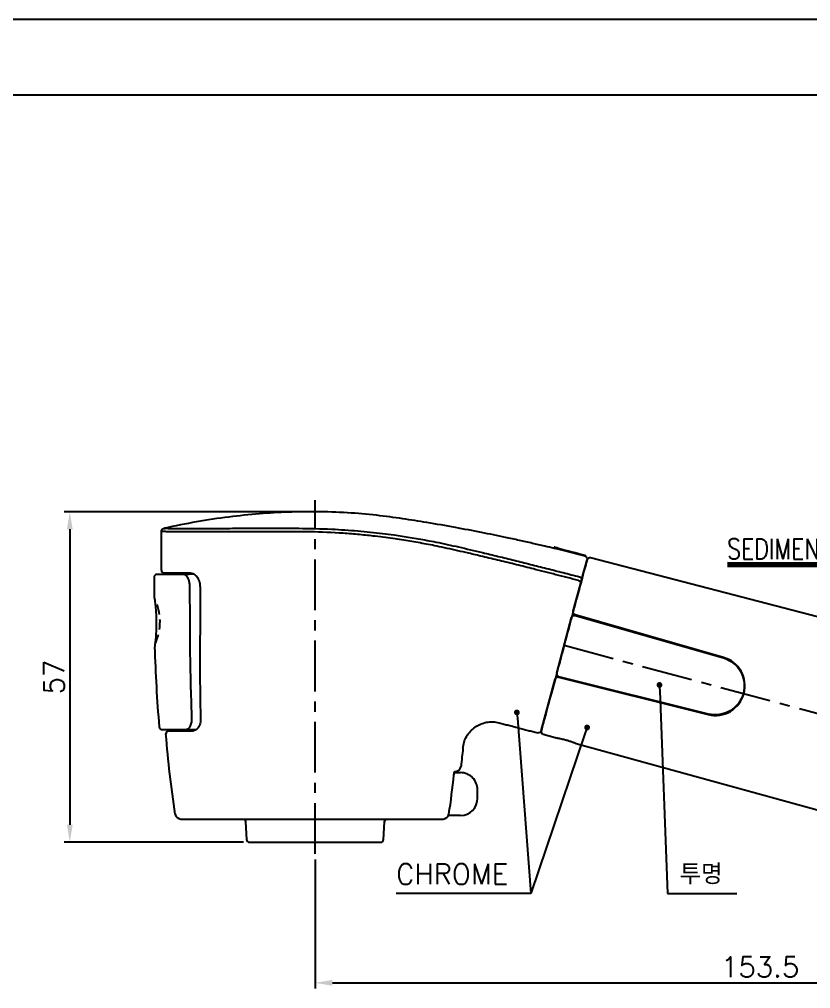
# Model space of a CAD drawing. Extents: x 41752 to 42172, y 12942 to 13239.
# Drawn here: x 41899.3 to 42035.8, y 13072.2 to 13239.3 of the extents above; entities that cross this region are included whole.
import ezdxf
from ezdxf import colors
from ezdxf.entities.mleader import LeaderData, LeaderLine
from ezdxf.math import Vec2, Vec3

# ---------------------------------------------------------------- set-up
doc = ezdxf.new("R2010")
doc.units = 0
doc.header["$LTSCALE"] = 7
doc.header["$MEASUREMENT"] = 0
doc.linetypes.add('CENTER', pattern=[2, 1.25, -0.25, 0.25, -0.25])
doc.linetypes.add('HIDDEN', pattern=[0.375, 0.25, -0.125])
doc.layers.get('0').update_dxf_attribs({"color": 2, "linetype": 'CONTINUOUS'})
for name, color, linetype in [('1', 1, 'CENTER'), ('53', 7, 'CONTINUOUS'), ('D', 2, 'CONTINUOUS'), ('DIM', 2, 'CONTINUOUS'), ('TXT', 4, 'CONTINUOUS')]:
    doc.layers.add(name, color=color, linetype=linetype)
doc.styles.add('GHS', font='romans', dxfattribs={"bigfont": 'ghs'})
doc.dimstyles.new('STANDARD$7', dxfattribs={"dimtxt": 3.5, "dimasz": 3, "dimexe": 1, "dimexo": 1, "dimgap": 1, "dimtad": 1, "dimdec": 4, "dimzin": 0, "dimdsep": 46, "dimtxsty": 'GHS', "dimcen": 1, "dimclrd": 256, "dimclre": 256, "dimclrt": 2, "dimadec": 4, "dimazin": 0, "dimtfac": 1, "dimtdec": 4, "dimtmove": 2, "dimatfit": 2, "dimfxl": 0, "dimtolj": 1, "dimtzin": 0, "dimlwd": -1, "dimlwe": -1, "dimarcsym": 0})

# ---------------------------------------------------------------- blocks, each defined once
blk = doc.blocks.new('BORDER')
blk.add_line((1, 1), (0, 1))
blk = doc.blocks.new('_Dot')
at = {"layer": 'D', "color": 0, "lineweight": -2}
blk.add_line((-0.5, 0), (-1, 0), dxfattribs=at)
at = {"layer": 'D', "color": 0, "const_width": 0.5}
blk.add_lwpolyline([(-0.25, 0, 1), (0.25, 0, 1)], format="xyb", close=True, dxfattribs=at)

msp = doc.modelspace()

# ---------------------------------------------------------------- linework, layer by layer
at = {"layer": '1'}
for p, q in [((41950.29, 13095.46), (41950.29, 13156.42)), ((41993.26, 13131.4), (42105.79, 13101.25))]:
    msp.add_line(p, q, dxfattribs=at)
at = {"layer": '53', "color": 7, "linetype": 'Continuous'}
for p, q in [((41991.53, 13148.31), (41991.53, 13148.11)), ((41996.32, 13142.84), (41997.21, 13146.14)), ((42068.33, 13128.16), (41997.82, 13146.49)), ((41928.83, 13143.86), (41924.29, 13143.86)), ((41994.83, 13137.26), (41996.29, 13142.72)), ((41991.97, 13126.61), (41994.54, 13136.2)), ((41995.16, 13136.55), (42020.72, 13129.22)), ((42020.74, 13129.32), (41995.17, 13136.65)), ((41992.29, 13125.9), (42018.1, 13119.47)), ((42018.13, 13119.56), (41992.34, 13125.99)), ((41989.31, 13116.67), (41991.69, 13125.55)), ((41930.56, 13118.62), (41930.56, 13118.62)), ((41925.07, 13116.66), (41929.26, 13116.66)), ((41989.66, 13116.06), (41991.71, 13115.49)), ((41995.35, 13114.49), (42061.39, 13096.26)), ((41974.33, 13109.46), (41975.4, 13109.46)), ((41978.33, 13105.06), (41978.33, 13106.46)), ((41927.15, 13101.46), (41972.4, 13101.46)), ((41938.32, 13100.98), (41938.48, 13097.93)), ((41962.11, 13097.93), (41962.27, 13100.98)), ((41972.39, 13101.46), (41972.39, 13101.46)), ((41975.4, 13102.06), (41973.32, 13102.06)), ((41938.98, 13097.46), (41961.61, 13097.46))]:
    msp.add_line(p, q, dxfattribs=at)
at = {"layer": '53', "color": 7, "linetype": 'Continuous', "extrusion": (0, 0, -1)}
for centre, start, end in [((-41996.72, 13146.27, 0), 104.8328, 195), ((-41995.03, 13136.07), 15, 106), ((-41995.31, 13137.13), 286, 15), ((-41988.83, 13116.8, 0), 195, 283.7278), ((-41937.82, 13100.96), 90, 177), ((-41962.77, 13100.96), 3, 90)]:
    msp.add_arc(centre, 0.5, start, end, dxfattribs=at)
at = {"layer": '53', "color": 7, "linetype": 'Continuous'}
for centre, radius, start, end in [((41997.69, 13146.01), 0.5, 75.4297, 165), ((41924.29, 13144.36), 0.5, 180.0001, 270), ((41992.17, 13125.42), 0.5, 76, 165), ((41992.46, 13126.48), 0.5, 165, 256), ((41925.07, 13116.16), 0.5, 90, 184.8001), ((41989.79, 13116.54), 0.5, 165, 254.5703), ((41974.48, 13110.66), 1, 263.7828, 353.7487), ((41927.15, 13102.46), 1, 188.3327, 270), ((41972.4, 13102.46), 1, 270, 351.4958), ((41938.98, 13097.96), 0.5, 183, 270), ((41961.61, 13097.96), 0.5, 270, 357)]:
    msp.add_arc(centre, radius, start, end, dxfattribs=at)
for centre, start_param, end_param in [((41975.4, 13106.46), 1.570796, 3.141593), ((41975.4, 13105.06), 0, 1.570796)]:
    msp.add_ellipse(centre, major_axis=(0, -3), ratio=0.978148, start_param=start_param, end_param=end_param, dxfattribs=at)
for points, knots in [([(41996.86, 13146.76), (41995.08, 13147.23), (41993.31, 13147.68), (41991.53, 13148.11), (41990.99, 13148.24), (41989.75, 13148.53), (41987.76, 13148.99), (41985.49, 13149.5), (41982.56, 13150.12), (41978.88, 13150.88), (41974.37, 13151.74), (41969.86, 13152.53), (41965.32, 13153.25), (41960.75, 13153.86), (41955.76, 13154.3), (41950.68, 13154.46), (41945.61, 13154.39), (41940.6, 13154.09), (41935.32, 13153.54), (41929.83, 13152.72), (41926.13, 13151.98), (41924.28, 13151.56)], [-0.080806, -0.080806, -0.080806, -0.080806, 0, 0, 0, 0.024392, 0.05618, 0.090258, 0.126625, 0.188395, 0.255812, 0.329097, 0.39076, 0.458403, 0.532106, 0.611985, 0.682247, 0.755535, 0.833474, 0.916267, 1, 1, 1, 1]), ([(41923.79, 13151.03), (41923.8, 13151.1), (41923.82, 13151.26), (41924, 13151.48), (41924.19, 13151.54), (41924.28, 13151.57)], [0, 0, 0, 0, 0.258652, 0.627926, 1, 1, 1, 1]), ([(41964.1, 13149.75), (41963.55, 13149.83), (41962.44, 13149.98), (41960.4, 13150.23), (41957.98, 13150.49), (41954.25, 13150.79), (41949.43, 13151), (41943.66, 13150.98), (41938.18, 13150.94), (41933.27, 13150.98), (41929.19, 13150.97), (41926.63, 13150.97), (41925.17, 13150.98), (41924.46, 13150.99), (41924.05, 13151), (41923.83, 13151.01), (41923.81, 13151.02), (41923.79, 13151.03)], [0, 0, 0, 0, 0.034528, 0.069057, 0.120816, 0.172575, 0.274387, 0.37739, 0.481225, 0.584873, 0.688872, 0.792414, 0.844544, 0.896673, 0.931115, 0.965558, 1, 1, 1, 1]), ([(41924.28, 13151.57), (41924.36, 13151.59), (41924.51, 13151.62), (41924.49, 13151.61), (41924.24, 13151.54), (41924.28, 13151.53), (41924.56, 13151.58), (41924.59, 13151.56), (41924.8, 13151.57), (41924.99, 13151.56), (41925.39, 13151.56), (41926.11, 13151.56), (41927.58, 13151.56), (41930.15, 13151.56), (41933.75, 13151.56), (41937.89, 13151.57), (41942.32, 13151.56), (41947.48, 13151.59), (41952.06, 13151.5), (41955.45, 13151.3), (41957.68, 13151.13), (41959.84, 13150.92), (41961.94, 13150.68), (41963.26, 13150.51), (41963.92, 13150.42)], [0, 0, 0, 0, 0.008666, 0.017389, 0.04014, 0.05172, 0.063355, 0.078949, 0.094524, 0.11279, 0.131055, 0.176925, 0.237545, 0.318735, 0.428158, 0.507735, 0.587284, 0.688892, 0.791971, 0.833571, 0.875191, 0.916797, 0.95839, 1, 1, 1, 1]), ([(41963.92, 13150.42), (41964.4, 13150.35), (41965.35, 13150.22), (41966.74, 13150), (41968.15, 13149.76), (41969.62, 13149.5), (41970.64, 13149.3), (41971.16, 13149.2)], [0, 0, 0, 0, 0.188159, 0.376323, 0.584211, 0.792132, 1, 1, 1, 1]), ([(41971.29, 13148.49), (41970.8, 13148.59), (41969.82, 13148.78), (41968.4, 13149.04), (41967.01, 13149.29), (41965.6, 13149.52), (41964.6, 13149.67), (41964.1, 13149.75)], [0, 0, 0, 0, 0.199621, 0.399241, 0.599494, 0.799748, 1, 1, 1, 1]), ([(41971.16, 13149.2), (41972.44, 13148.93), (41975, 13148.38), (41977.78, 13147.72), (41979.16, 13147.39)], [0, 0, 0, 0, 0.499925, 1, 1, 1, 1]), ([(41979.21, 13146.7), (41978.4, 13146.89), (41976.95, 13147.24), (41974.9, 13147.71), (41973.05, 13148.12), (41971.87, 13148.37), (41971.29, 13148.49)], [0, 0, 0, 0, 0.29498, 0.529992, 0.765001, 1, 1, 1, 1]), ([(41992.25, 13148.12), (41992.16, 13148.14), (41991.96, 13148.19), (41991.65, 13148.27), (41991.53, 13148.31), (41991.53, 13148.31), (41991.53, 13148.31)], [0, 0, 0, 0, 0.252312, 0.505087, 0.999239, 1, 1, 1, 1]), ([(41979.16, 13147.39), (41980.07, 13147.17), (41981.88, 13146.74), (41984.65, 13146.06), (41987.43, 13145.36), (41990.24, 13144.65), (41993.07, 13143.94), (41994.96, 13143.46), (41995.91, 13143.21)], [0, 0, 0, 0, 0.166707, 0.333347, 0.499982, 0.666636, 0.833283, 1, 1, 1, 1]), ([(41995.74, 13142.58), (41994.44, 13142.91), (41991.84, 13143.58), (41988.27, 13144.49), (41985.02, 13145.3), (41982.09, 13146.01), (41980.17, 13146.47), (41979.21, 13146.7)], [0, 0, 0, 0, 0.232275, 0.46456, 0.64304, 0.821521, 1, 1, 1, 1]), ([(41997.21, 13146.14), (41997.21, 13146.14), (41997.21, 13146.14), (41997.21, 13146.14), (41996.88, 13144.92), (41996.29, 13142.71)], [0, 0, 0, 0, 0.000421, 0.000421, 1, 1, 1, 1]), ([(41996.9, 13146.92), (41996.89, 13146.89), (41996.88, 13146.85), (41996.87, 13146.82), (41996.87, 13146.8), (41996.86, 13146.77), (41996.85, 13146.75)], [0, 0, 0, 0, 0.3388563, 0.3388563, 0.3388563, 0.5970145, 0.5970145, 0.5970145, 0.5970145]), ([(41923.03, 13143.62), (41922.98, 13143.62), (41922.92, 13143.6), (41922.87, 13143.59), (41922.82, 13143.57), (41922.77, 13143.54), (41922.72, 13143.5), (41922.68, 13143.47), (41922.64, 13143.42), (41922.61, 13143.37), (41922.58, 13143.33), (41922.56, 13143.27), (41922.55, 13143.22), (41922.55, 13143.18), (41922.54, 13143.15), (41922.54, 13143.12)], [0, 0, 0, 0, 0.217362, 0.217362, 0.217362, 0.434723, 0.434723, 0.434723, 0.652085, 0.652085, 0.652085, 0.869446, 0.869446, 0.869446, 1, 1, 1, 1]), ([(41928.7, 13141.67), (41928.7, 13141.71), (41928.7, 13141.75), (41928.69, 13141.79), (41928.68, 13142.01), (41928.65, 13142.23), (41928.6, 13142.42), (41928.55, 13142.61), (41928.49, 13142.79), (41928.41, 13142.94), (41928.31, 13143.15), (41928.19, 13143.31), (41928.06, 13143.43), (41927.94, 13143.53), (41927.81, 13143.6), (41927.68, 13143.61), (41927.66, 13143.62), (41927.64, 13143.62), (41927.61, 13143.62)], [0, 0, 0, 0, 0.037627, 0.037627, 0.037627, 0.23858, 0.23858, 0.23858, 0.434128, 0.434128, 0.434128, 0.70455, 0.70455, 0.70455, 0.95377, 0.95377, 0.95377, 1, 1, 1, 1]), ([(41928.83, 13143.86), (41928.92, 13143.85), (41929.08, 13143.83), (41929.4, 13143.7), (41929.73, 13143.44), (41930.02, 13143.09), (41930.25, 13142.7), (41930.39, 13142.27), (41930.46, 13141.92), (41930.45, 13141.74), (41930.45, 13141.7)], [0, 0, 0, 0, 0.1337, 0.298582, 0.473691, 0.617607, 0.747763, 0.864147, 0.971587, 1, 1, 1, 1]), ([(41996.29, 13142.71), (41996.26, 13142.62), (41996.24, 13142.51), (41996.21, 13142.41), (41996.18, 13142.31), (41996.15, 13142.21), (41996.13, 13142.1)], [0, 0, 0, 0, 0.5002, 0.5002, 0.5002, 1, 1, 1, 1]), ([(41929.05, 13119.2), (41928.92, 13122.93), (41928.82, 13126.68), (41928.72, 13134.17), (41928.75, 13137.92), (41928.7, 13141.67)], [0, 0, 0, 0, 0.5, 0.5, 1, 1, 1, 1]), ([(41930.45, 13141.7), (41930.46, 13141.33), (41930.49, 13139.31), (41930.5, 13136.95), (41930.47, 13134.97), (41930.46, 13134.65)], [0, 0, 0, 0, 0.154942, 0.862479, 1, 1, 1, 1]), ([(41996.12, 13142.1), (41995.76, 13140.72), (41995.31, 13139.08), (41994.32, 13135.37), (41993.8, 13133.42), (41993.26, 13131.41)], [0, 0, 0, 0, 0.5, 0.5, 1, 1, 1, 1]), ([(41922.54, 13139.78), (41922.54, 13139.78), (41922.63, 13139.31), (41922.82, 13137.71), (41922.9, 13136.6), (41922.92, 13135.46)], [0, 0, 0, 0, 0.5, 0.5, 1, 1, 1, 1]), ([(41922.92, 13135.46), (41922.93, 13134.31), (41922.86, 13133.2), (41922.71, 13131.61), (41922.64, 13131.13), (41922.63, 13131.13)], [0, 0, 0, 0, 0.5, 0.5, 1, 1, 1, 1]), ([(41930.47, 13134.65), (41930.45, 13133), (41930.42, 13129.54), (41930.45, 13124.26), (41930.5, 13120.56), (41930.56, 13118.69), (41930.56, 13118.62)], [0, 0, 0, 0, 0.307651, 0.647876, 0.987311, 1, 1, 1, 1]), ([(41993.26, 13131.41), (41992.22, 13127.52), (41991.2, 13123.72), (41990.11, 13119.65), (41989.81, 13118.54), (41989.41, 13117.04), (41989.31, 13116.67), (41989.31, 13116.67), (41989.31, 13116.67), (41989.31, 13116.67)], [0, 0, 0, 0, 0.499981, 0.499981, 0.749972, 0.749972, 0.999963, 0.999963, 1, 1, 1, 1]), ([(42018.1, 13119.47), (42019.41, 13119.14), (42020.8, 13119.35), (42023.06, 13120.69), (42023.92, 13121.82), (42024.61, 13124.39), (42024.42, 13125.8), (42023.13, 13128.06), (42022.04, 13128.95), (42020.74, 13129.32)], [0, 0, 0, 0, 0.25, 0.25, 0.5, 0.5, 0.75, 0.75, 1, 1, 1, 1]), ([(42020.72, 13129.22), (42021.98, 13128.86), (42023.05, 13128.01), (42024.33, 13125.75), (42024.5, 13124.37), (42023.83, 13121.87), (42022.98, 13120.76), (42020.77, 13119.46), (42019.4, 13119.25), (42018.13, 13119.56)], [0, 0, 0, 0, 0.25, 0.25, 0.5, 0.5, 0.75, 0.75, 1, 1, 1, 1]), ([(41928.33, 13116.98), (41928.4, 13117.01), (41928.47, 13117.05), (41928.53, 13117.11), (41928.64, 13117.2), (41928.74, 13117.34), (41928.82, 13117.52), (41928.92, 13117.71), (41928.99, 13117.96), (41929.03, 13118.24), (41929.06, 13118.44), (41929.08, 13118.66), (41929.07, 13118.89), (41929.07, 13118.99), (41929.06, 13119.09), (41929.05, 13119.2)], [0, 0, 0, 0, 0.144243, 0.144243, 0.144243, 0.399347, 0.399347, 0.399347, 0.693336, 0.693336, 0.693336, 0.905611, 0.905611, 0.905611, 1, 1, 1, 1]), ([(41923.41, 13117.35), (41923.41, 13117.3), (41923.43, 13117.24), (41923.45, 13117.19), (41923.47, 13117.14), (41923.51, 13117.09), (41923.54, 13117.05), (41923.58, 13117.01), (41923.63, 13116.97), (41923.68, 13116.95), (41923.73, 13116.92), (41923.78, 13116.91), (41923.84, 13116.9), (41923.86, 13116.89), (41923.89, 13116.89), (41923.91, 13116.89)], [0, 0, 0, 0, 0.225463, 0.225463, 0.225463, 0.450926, 0.450926, 0.450926, 0.67639, 0.67639, 0.67639, 0.901853, 0.901853, 0.901853, 1, 1, 1, 1]), ([(41930.55, 13118.62), (41930.56, 13118.54), (41930.56, 13118.31), (41930.49, 13117.93), (41930.35, 13117.52), (41930.14, 13117.18), (41929.89, 13116.91), (41929.61, 13116.73), (41929.4, 13116.66), (41929.29, 13116.66), (41929.26, 13116.67)], [0, 0, 0, 0, 0.060622, 0.182561, 0.309143, 0.44577, 0.59639, 0.761256, 0.939747, 1, 1, 1, 1]), ([(41977.91, 13117.31), (41978.21, 13117.51), (41978.83, 13117.86), (41979.88, 13118.17), (41980.97, 13118.24), (41981.68, 13118.14), (41982.03, 13118.05)], [0, 0, 0, 0, 0.247285, 0.5, 0.752716, 1, 1, 1, 1]), ([(41923.87, 13116.89), (41923.88, 13116.89), (41923.88, 13116.89), (41923.89, 13116.89), (41923.9, 13116.89), (41923.91, 13116.89), (41923.93, 13116.89), (41924.03, 13116.89), (41924.3, 13116.89), (41924.71, 13116.9), (41925.26, 13116.9), (41925.93, 13116.9), (41926.7, 13116.9), (41927.38, 13116.89), (41927.84, 13116.89), (41927.96, 13116.89), (41928.27, 13116.89), (41928.6, 13116.89), (41928.94, 13116.9), (41929.24, 13116.9), (41929.55, 13116.9), (41929.87, 13116.91)], [0, 0, 0, 0, 0.000675, 0.002656, 0.006479, 0.01734, 0.051872, 0.17829, 0.311867, 0.444413, 0.576854, 0.709012, 0.828344, 0.95454, 1, 1, 1, 1.110998, 1.110998, 1.110998, 1.205684, 1.205684, 1.205684, 1.205684]), ([(41926.17, 13102.31), (41925.84, 13104.61), (41925.2, 13109.2), (41924.78, 13113.81), (41924.57, 13116.12)], [0, 0, 0, 0, 0.499997, 1, 1, 1, 1]), ([(41975.79, 13113.66), (41975.83, 13114.02), (41975.97, 13114.73), (41976.41, 13115.74), (41977.07, 13116.62), (41977.61, 13117.1), (41977.91, 13117.31)], [0, 0, 0, 0, 0.247139, 0.499862, 0.752644, 1, 1, 1, 1]), ([(41991.69, 13115.5), (41991.69, 13115.5), (41991.69, 13115.5), (41991.7, 13115.5), (41991.72, 13115.49), (41991.78, 13115.49), (41991.87, 13115.47), (41991.96, 13115.46), (41992.09, 13115.44), (41992.24, 13115.41)], [0, 0, 0, 0, 0.138506, 0.138506, 0.138506, 0.566976, 0.566976, 0.566976, 1, 1, 1, 1]), ([(41991.72, 13115.49), (41991.72, 13115.49), (41991.73, 13115.49), (41991.76, 13115.49), (41991.89, 13115.47), (41992.18, 13115.42), (41992.55, 13115.35), (41992.84, 13115.28), (41992.99, 13115.25)], [0, 0, 0, 0, 0.015022, 0.134429, 0.351638, 0.578147, 0.802957, 1, 1, 1, 1]), ([(41992.24, 13115.41), (41992.38, 13115.38), (41992.55, 13115.35), (41992.74, 13115.31), (41992.93, 13115.27), (41993.13, 13115.22), (41993.34, 13115.17), (41993.54, 13115.11), (41993.75, 13115.05), (41993.95, 13114.99), (41994.14, 13114.93), (41994.33, 13114.87), (41994.5, 13114.81), (41994.68, 13114.75), (41994.83, 13114.69), (41994.95, 13114.65), (41995.08, 13114.6), (41995.18, 13114.56), (41995.25, 13114.53), (41995.31, 13114.5), (41995.35, 13114.49), (41995.35, 13114.49), (41995.35, 13114.49), (41995.35, 13114.49), (41995.35, 13114.49)], [0, 0, 0, 0, 0.141172, 0.141172, 0.141172, 0.283502, 0.283502, 0.283502, 0.424706, 0.424706, 0.424706, 0.565917, 0.565917, 0.565917, 0.708738, 0.708738, 0.708738, 0.853223, 0.853223, 0.853223, 0.997783, 0.997783, 0.997783, 1, 1, 1, 1]), ([(41993.6, 13115.09), (41993.74, 13115.05), (41994.04, 13114.96), (41994.48, 13114.82), (41994.86, 13114.68), (41995.14, 13114.57), (41995.29, 13114.51), (41995.31, 13114.5), (41995.31, 13114.5)], [0, 0, 0, 0, 0.152977, 0.329541, 0.507735, 0.6876, 0.868297, 1, 1, 1, 1]), ([(41973.39, 13102.31), (41973.39, 13102.31), (41973.39, 13102.31), (41973.39, 13102.31), (41973.72, 13104.55), (41974.01, 13106.79), (41974.26, 13109.04)], [-0.000673, -0.000673, -0.000673, -0.000673, 0, 0, 0, 1, 1, 1, 1]), ([(41974.26, 13109.04), (41974.27, 13109.16), (41974.3, 13109.38), (41974.35, 13109.58), (41974.37, 13109.66)], [0, 0, 0, 0, 0.2573821, 0.5036219, 0.5036219, 0.5036219, 0.5036219])]:
    msp.add_open_spline(points, degree=3, knots=knots, dxfattribs=at)
for points, degree in [([(41923.79, 13144.36), (41923.79, 13146.58), (41923.79, 13148.81), (41923.79, 13151.03)], 3), ([(41992.25, 13148.12), (41993.81, 13147.73), (41995.36, 13147.34), (41996.9, 13146.92)], 3), ([(41922.54, 13143.12), (41922.54, 13141.45), (41922.54, 13139.78)], 2), ([(41927.61, 13143.62), (41924.64, 13143.62), (41923.04, 13143.62), (41923.03, 13143.62)], 3), ([(41929.43, 13143.65), (41928.83, 13143.64), (41928.22, 13143.63), (41927.61, 13143.62)], 3), ([(41995.74, 13142.58), (41995.99, 13142.51), (41996.17, 13142.29), (41996.13, 13142.1)], 3), ([(41995.91, 13143.21), (41996.16, 13143.15), (41996.34, 13142.91), (41996.29, 13142.71)], 3), ([(41922.63, 13131.13), (41922.76, 13126.53), (41923.02, 13121.94), (41923.41, 13117.35)], 3), ([(41982.03, 13118.05), (41985.37, 13117.18), (41988.7, 13116.31)], 2), ([(41928.09, 13116.89), (41928.17, 13116.92), (41928.25, 13116.95), (41928.33, 13116.98)], 3), ([(41975.8, 13113.68), (41975.69, 13112.64), (41975.58, 13111.59), (41975.48, 13110.55)], 3)]:
    msp.add_open_spline(points, degree=degree, dxfattribs=at)
at = {"layer": 'D'}
for p, q in [((41987.54, 13088.64), (41964.26, 13088.64)), ((42011.1, 13088.64), (42023.07, 13088.64))]:
    msp.add_line(p, q, dxfattribs=at)
at = {"layer": 'D', "linetype": 'HIDDEN'}
msp.add_arc((41914.58, 13135.43), 8.98, 334.7794, 26.7478, dxfattribs=at)
at = {"layer": 'DIM'}
for p, q in [((41949.29, 13154.42), (41907, 13154.42)), ((41908, 13151.42), (41908, 13100.46)), ((41937.98, 13097.46), (41907, 13097.46)), ((41950.29, 13094.46), (41950.29, 13072.23)), ((41953.29, 13073.23), (42100.86, 13073.23))]:
    msp.add_line(p, q, dxfattribs=at)
for points in [[(41907.5, 13151.42), (41908.5, 13151.42), (41908, 13154.42)], [(41907.5, 13100.46), (41908.5, 13100.46), (41908, 13097.46)], [(41953.29, 13073.73), (41953.29, 13072.73), (41950.29, 13073.23)]]:
    msp.add_solid(points, dxfattribs=at)
at = {"layer": 'TXT'}
msp.add_line((41782.97, 13226.29), (42160.97, 13226.29), dxfattribs=at)

# ---------------------------------------------------------------- block references
at = {"xscale": 420, "yscale": 297, "zscale": 420}
msp.add_blockref('BORDER', (41751.97, 12942.29), dxfattribs=at)

# ---------------------------------------------------------------- texts
at = {"style": 'GHS', "width": 0.8}
msp.add_text("SEDIMENT FILTER Ass'Y", height=3.5, dxfattribs=at).set_placement((42021.36, 13146.27))
at = {"style": 'GHS'}
for s, p in [('투명', (42013.17, 13090.21)), ('CHROME', (41964.28, 13090.21))]:
    msp.add_text(s, height=3.5, dxfattribs=at).set_placement(p)
at = {"layer": 'DIM', "insert": (41905.25, 13125.94), "char_height": 3.5, "attachment_point": 5, "rotation": 90, "style": 'GHS'}
msp.add_mtext('\\A1;57', dxfattribs=at)
at = {"layer": 'DIM', "insert": (42027.07, 13075.98), "char_height": 3.5, "attachment_point": 5, "style": 'GHS'}
msp.add_mtext('\\A1;153.5', dxfattribs=at)

# ---------------------------------------------------------------- leaders
at = {"layer": 'D'}
msp.add_leader([(42073.83, 13116.4), (42071.45, 13145.12), (42021.45, 13145.33)], dimstyle='STANDARD$7', override={"dimasz": 1.5, "dimexe": 2, "dimexo": 1, "dimtad": 0, "dimcen": -0.5, "dimclrd": 256, "dimclre": 256, "dimclrt": 256, "dimadec": 4, "dimtix": 1, "dimtofl": 1, "dimtmove": 2, "dimatfit": 0, "dimldrblk": 'Dot', "dimlwd": 65535, "dimlwe": 65535}, dxfattribs=at)
at = {"layer": 'DIM'}
ml = msp.add_multileader_mtext('Standard', dxfattribs=at)
ml.set_content('')
ml.set_leader_properties(color=256)
ml.set_arrow_properties(name='DOT')
ml.build(insert=Vec2(0, 0))
ml.multileader.update_dxf_attribs({"has_dogleg": 0, "text_right_attachment_type": 6, "dogleg_length": 0.36, "arrow_head_size": 1})
ctx = ml.context
ctx.base_point, ctx.char_height, ctx.arrow_head_size, ctx.landing_gap_size, ctx.plane_origin = Vec3(42011.1, 13088.64), 0.18, 1, 0.09, Vec3(42012.28, 13120.99)
ctx.right_attachment, ctx.text_align_type = 6, 2
notes = []
notes.append((ctx, [(1, (1, 1, 0), (42010.74, 13088.64), (1, 0), 0.36, [(0, [(42009.7, 13124.57)], 0, [])])]))
ctx.mtext, ml.multileader.dxf.content_type = None, 0
ml = msp.add_multileader_mtext('Standard', dxfattribs=at)
ml.set_content('')
ml.set_leader_properties(color=256)
ml.set_arrow_properties(name='DOT')
ml.build(insert=Vec2(0, 0))
ml.multileader.update_dxf_attribs({"has_dogleg": 0, "text_right_attachment_type": 6, "dogleg_length": 0.36, "arrow_head_size": 1})
ctx = ml.context
ctx.base_point, ctx.char_height, ctx.arrow_head_size, ctx.landing_gap_size, ctx.plane_origin = Vec3(41987.54, 13088.64), 0.18, 1, 0.09, Vec3(41985.26, 13120.99)
ctx.right_attachment = 6
notes.append((ctx, [(0, (1, 1, 0), (41987.18, 13088.64), (1, 0), 0.36, [(0, [(41985.11, 13119.83)], 0, [])])]))
ctx.mtext, ml.multileader.dxf.content_type = None, 0
ml = msp.add_multileader_mtext('Standard', dxfattribs=at)
ml.set_content('')
ml.set_leader_properties(color=256)
ml.set_arrow_properties(name='DOT')
ml.build(insert=Vec2(0, 0))
ml.multileader.update_dxf_attribs({"has_dogleg": 0, "text_right_attachment_type": 6, "dogleg_length": 0.36, "arrow_head_size": 1})
ctx = ml.context
ctx.base_point, ctx.char_height, ctx.arrow_head_size, ctx.landing_gap_size, ctx.plane_origin = Vec3(41987.54, 13088.64), 0.18, 1, 0.09, Vec3(41999.8, 13120.99)
ctx.right_attachment, ctx.text_align_type = 6, 2
notes.append((ctx, [(0, (1, 1, 0), (41987.9, 13088.64), (-1, 0), 0.36, [(0, [(41997.22, 13117.24)], 0, [])])]))
ctx.mtext, ml.multileader.dxf.content_type = None, 0
for ctx, leaders in notes:
    for number, flags, end, landing, length, lines in leaders:
        leader = LeaderData()
        leader.index, (leader.has_last_leader_line, leader.has_dogleg_vector, leader.attachment_direction) = number, flags
        leader.last_leader_point, leader.dogleg_vector, leader.dogleg_length = Vec3(end), Vec3(landing), length
        for number, points, colour, breaks in lines:
            line = LeaderLine()
            line.index, line.vertices, line.color, line.breaks = number, Vec3.list(points), colors.encode_raw_color(colour), breaks
            leader.lines.append(line)
        ctx.leaders.append(leader)

doc.saveas('drawing.dxf')
